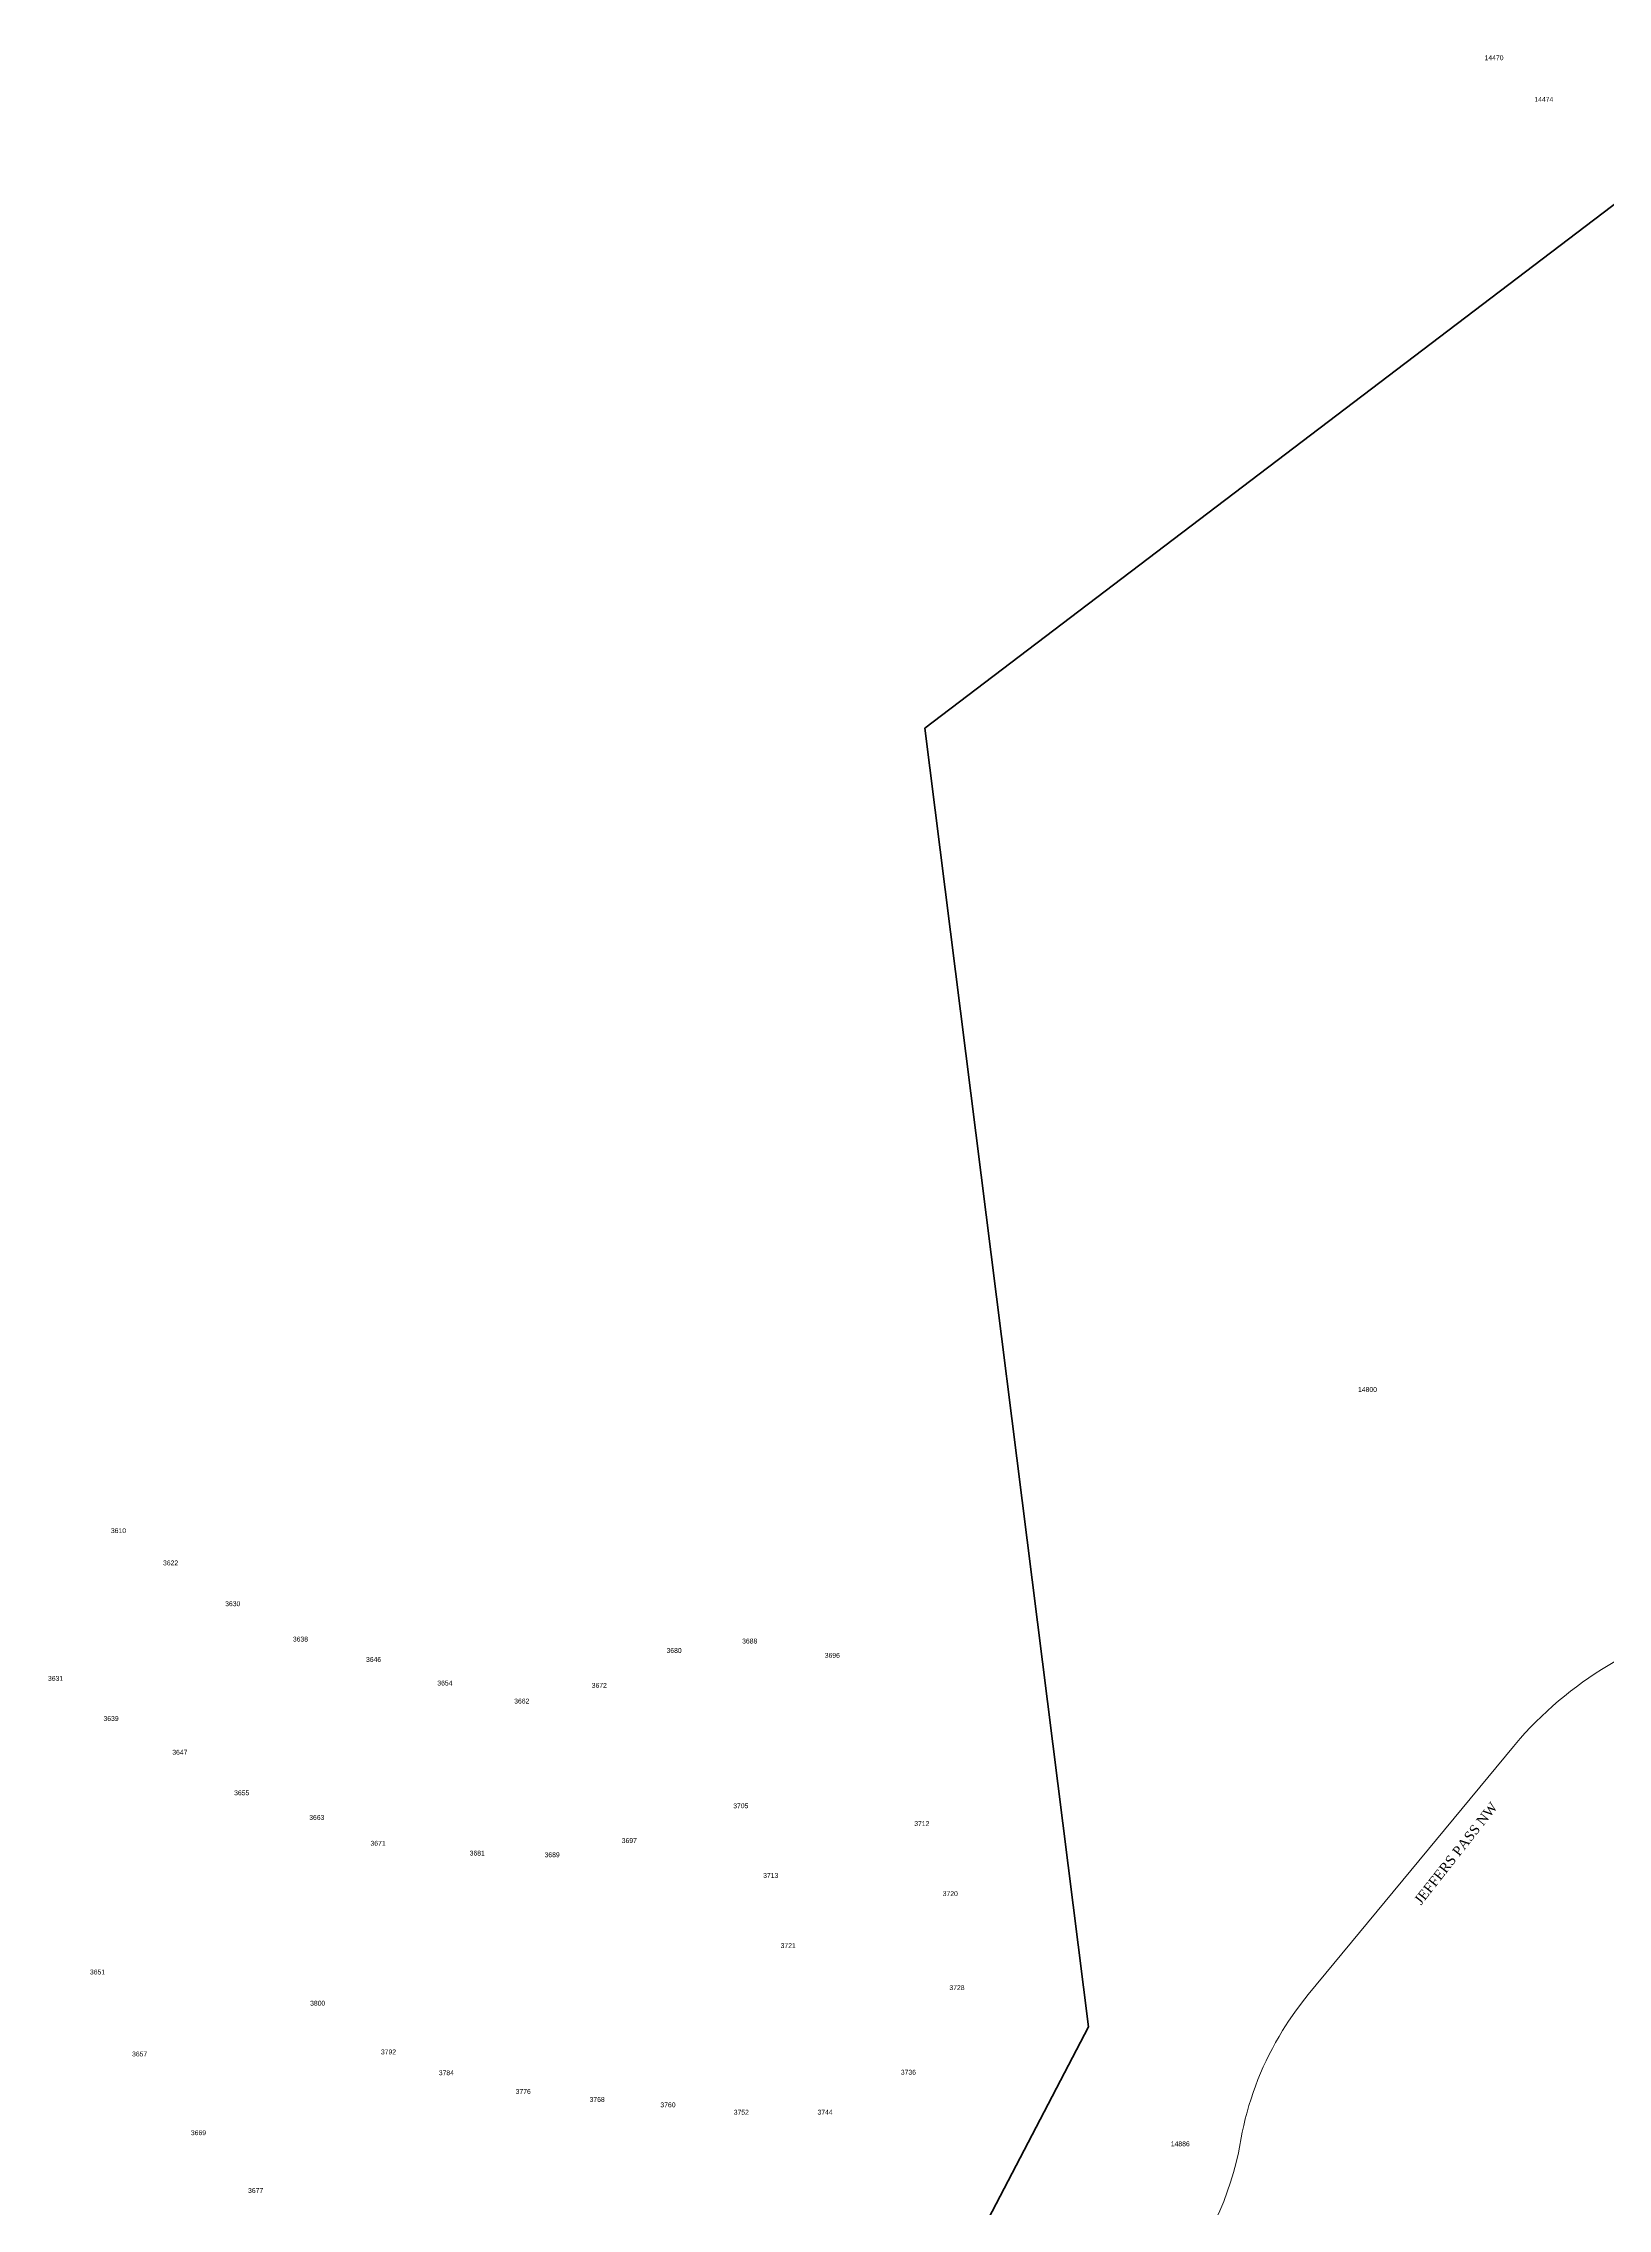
# Model space of a CAD drawing. Header units: feet. Extents: x 865220 to 2781189, y -2240498 to 970979.
# Drawn here: x 2768406 to 2770012, y 960601 to 962823 of the extents above; entities that cross this region are included whole.
import ezdxf
from ezdxf.lldxf.tags import DXFTag

# ---------------------------------------------------------------- set-up
doc = ezdxf.new("R2010")
doc.units = ezdxf.units.FT
doc.header["$LTSCALE"] = 0.015
doc.header["$MEASUREMENT"] = 0
for name, color, linetype in [('432A', 112, '432A'), ('NOTES', 7, 'Continuous'), ('Scott County Addresses', 7, 'Continuous'), ('STREET NAME', 7, 'Continuous')]:
    doc.layers.add(name, color=color, linetype=linetype)
doc.layers.add('WORK BOUNDARY', color=110, linetype='Continuous', lineweight=40)
doc.styles.add('Dimensions 100', font='arial.ttf')
doc.styles.add('Line', font='txt.shx', dxfattribs={"height": 3})
doc.styles.get("Standard").update_dxf_attribs({"font": 'times.ttf'})
tags = doc.linetypes.add('432A', pattern='A,80,-5,["432A",Line,S=1.5,R=0,X=0,Y=-1.5],-24', length=109).pattern_tags.tags
tags[6] = DXFTag(74, 10)

# ---------------------------------------------------------------- blocks, each defined once
blk = doc.blocks.new('ACMAP_ANN_TEMPLATE_Scott County Address')
at = {"layer": 'Scott County Addresses', "style": 'Dimensions 100'}
blk.add_attdef('ScottCountyAddress', (0, 0), '', height=50, dxfattribs=at)

msp = doc.modelspace()

# ---------------------------------------------------------------- hatches: boundary and pattern name
at = {"layer": 'NOTES', "lineweight": 5, "ltscale": 50}
h = msp.add_hatch(dxfattribs=at)
h.set_pattern_fill('ANSI31', color=1, scale=200)
h.set_pattern_definition([(45, (-77373.197, -38338.257), (-17.67766953, 17.67766953), [])])
edge = h.paths.add_edge_path()
edge.add_arc((-36684104.4, 974184.5), 39453460.3, 359.97783818, 359.97815546)
edge.add_line((2769353.1, 959142.5), (2769353.1, 959142.5))
edge.add_line((2769353.1, 959142.5), (2769353.2, 959362.5))
edge.add_line((2769353.2, 959362.5), (2770280.2, 959367.3))
edge.add_line((2770280.2, 959367.3), (2770301.1, 958927.5))
edge.add_line((2770301.1, 958927.5), (2770012.9, 958926))
edge.add_line((2770012.9, 958926), (2769897.9, 958925.4))
edge.add_line((2769897.9, 958925.4), (2769552.9, 958923.9))
edge.add_line((2769552.9, 958923.9), (2769353, 958924.1))

# ---------------------------------------------------------------- linework, layer by layer
at = {"layer": '432A', "lineweight": 5, "ltscale": 100, "flags": 128}
msp.add_lwpolyline([(2770172.1, 961214.6), (2770163.4, 961208.9), (2770148.5, 961207.7), (2770136.8, 961206.2, 0.163348), (2769922.6, 961083.3), (2769915.7, 961075.2), (2769705.1, 960820.6), (2769698, 960811.7), (2769691.2, 960802.6), (2769684.8, 960793.2), (2769678.7, 960783.6, 0.086934), (2769637.3, 960679.4), (2769633.3, 960658.2), (2769631, 960648.1), (2769628.3, 960638), (2769625.3, 960628), (2769622, 960618.1), (2769618.4, 960608.3), (2769614.4, 960598.7), (2769610, 960589.2), (2769605.4, 960579.8), (2769600.4, 960570.6), (2769595.2, 960561.6), (2769589.9, 960553.3), (2769584.4, 960545.1), (2769578.6, 960537.2), (2769564.7, 960519.4), (2769557.1, 960509.2), (2769549.8, 960498.8), (2769542.7, 960488.2), (2769535.1, 960476.2), (2769527.9, 960464.1), (2769520.9, 960451.8), (2769514.3, 960439.2), (2769508.1, 960426.5), (2769502.2, 960413.6), (2769403, 960189.8), (2769360.5, 960093.8), (2769348.3, 960066), (2769340.6, 960045.4), (2769334.1, 960024.5), (2769328.4, 960000.8), (2769324.2, 959978.9), (2769322.7, 959964.8), (2769321.5, 959952.6), (2769320.8, 959940.5), (2769320.4, 959922.1), (2769320.6, 959897.8, -0.204534), (2769266.8, 959770.5), (2769225.6, 959731, 0.03295), (2769182.2, 959678.4), (2769222, 959660.5, -0.523661), (2769271.4, 959666.4), (2769342.5, 959592.3, 0.205704), (2769493.7, 959528.2), (2769508.7, 959528.3), (2769719.9, 959529.4, 0.24), (2769901.4, 959623), (2769908.1, 959632.9), (2769912.2, 959639.5), (2769917, 959648), (2769921.4, 959655.5, -0.224558), (2770011.6, 959712.7), (2770023.3, 959713.6), (2770046, 959714.2), (2770163.4, 959717.6), (2770403.1, 959729.5), (2770603, 959735.2), (2770614.4, 959732.4)], format="xyb", dxfattribs=at)
at = {"layer": 'WORK BOUNDARY', "ltscale": 50, "flags": 128}
msp.add_lwpolyline([(2769269, 960384.1), (2769479.4, 960787.5), (2769311.6, 962120), (2770069, 962695.4), (2770321.4, 962776.2), (2771072.1, 962675.2), (2771295.7, 962634.7), (2771407.4, 962626.2), (2771573.9, 962655.7), (2771788.9, 962723.2), (2771970.1, 962746.3), (2772905, 962818.2)], dxfattribs=at)

# ---------------------------------------------------------------- block references
at = {"layer": 'Scott County Addresses', "lineweight": 5, "xscale": 0.1, "yscale": 0.1, "zscale": 0.1}
for p, values in [((2769886.1, 962805.4), {'ScottCountyAddress': '14470'}), ((2769937.2, 962762.7), {'ScottCountyAddress': '14474'}), ((2769756.2, 961438.9), {'ScottCountyAddress': '14800'}), ((2768475.9, 961294.1), {'ScottCountyAddress': '3610'}), ((2768529.4, 961261), {'ScottCountyAddress': '3622'}), ((2768593.2, 961219.1), {'ScottCountyAddress': '3630'}), ((2768662.7, 961182.8), {'ScottCountyAddress': '3638'}), ((2769046.3, 961171.1), {'ScottCountyAddress': '3680'}), ((2769123.9, 961180.8), {'ScottCountyAddress': '3688'}), ((2768737.8, 961161.9), {'ScottCountyAddress': '3646'}), ((2769208.7, 961166.1), {'ScottCountyAddress': '3696'}), ((2768411.3, 961142.5), {'ScottCountyAddress': '3631'}), ((2768811, 961137.7), {'ScottCountyAddress': '3654'}), ((2768969.5, 961135.3), {'ScottCountyAddress': '3672'}), ((2768468.3, 961101.3), {'ScottCountyAddress': '3639'}), ((2768889.9, 961119.2), {'ScottCountyAddress': '3662'}), ((2768538.9, 961066.7), {'ScottCountyAddress': '3647'}), ((2768602.4, 961025.1), {'ScottCountyAddress': '3655'}), ((2769114.8, 961011.8), {'ScottCountyAddress': '3705'}), ((2768679.5, 960999.8), {'ScottCountyAddress': '3663'}), ((2769300.6, 960993.5), {'ScottCountyAddress': '3712'}), ((2768742.4, 960973.3), {'ScottCountyAddress': '3671'}), ((2769000.3, 960976.1), {'ScottCountyAddress': '3697'}), ((2768844.2, 960963.2), {'ScottCountyAddress': '3681'}), ((2768921.1, 960961.5), {'ScottCountyAddress': '3689'}), ((2769145.5, 960940.3), {'ScottCountyAddress': '3713'}), ((2769329.8, 960921.6), {'ScottCountyAddress': '3720'}), ((2769163.4, 960868.3), {'ScottCountyAddress': '3721'}), ((2768454.4, 960841.2), {'ScottCountyAddress': '3651'}), ((2769336.7, 960825.2), {'ScottCountyAddress': '3728'}), ((2768680.4, 960809.2), {'ScottCountyAddress': '3800'}), ((2768497.6, 960757.1), {'ScottCountyAddress': '3657'}), ((2768753.1, 960759.2), {'ScottCountyAddress': '3792'}), ((2768812.5, 960737.8), {'ScottCountyAddress': '3784'}), ((2769286.8, 960738.4), {'ScottCountyAddress': '3736'}), ((2768891.4, 960718.6), {'ScottCountyAddress': '3776'}), ((2768967.3, 960710.4), {'ScottCountyAddress': '3768'}), ((2769040, 960704.9), {'ScottCountyAddress': '3760'}), ((2769115.3, 960697.3), {'ScottCountyAddress': '3752'}), ((2769201.3, 960697.4), {'ScottCountyAddress': '3744'}), ((2768558, 960676.3), {'ScottCountyAddress': '3669'}), ((2769564, 960664.9), {'ScottCountyAddress': '14886'}), ((2768616.7, 960617), {'ScottCountyAddress': '3677'})]:
    msp.add_blockref('ACMAP_ANN_TEMPLATE_Scott County Address', p, dxfattribs=at).add_auto_attribs(values)

# ---------------------------------------------------------------- texts
at = {"layer": 'STREET NAME', "lineweight": 5, "ltscale": 40, "insert": (2769813, 960918), "char_height": 10, "attachment_point": 1, "rotation": 51.8696}
msp.add_mtext('JEFFERS PASS NW', dxfattribs=at)

doc.saveas('drawing.dxf')
